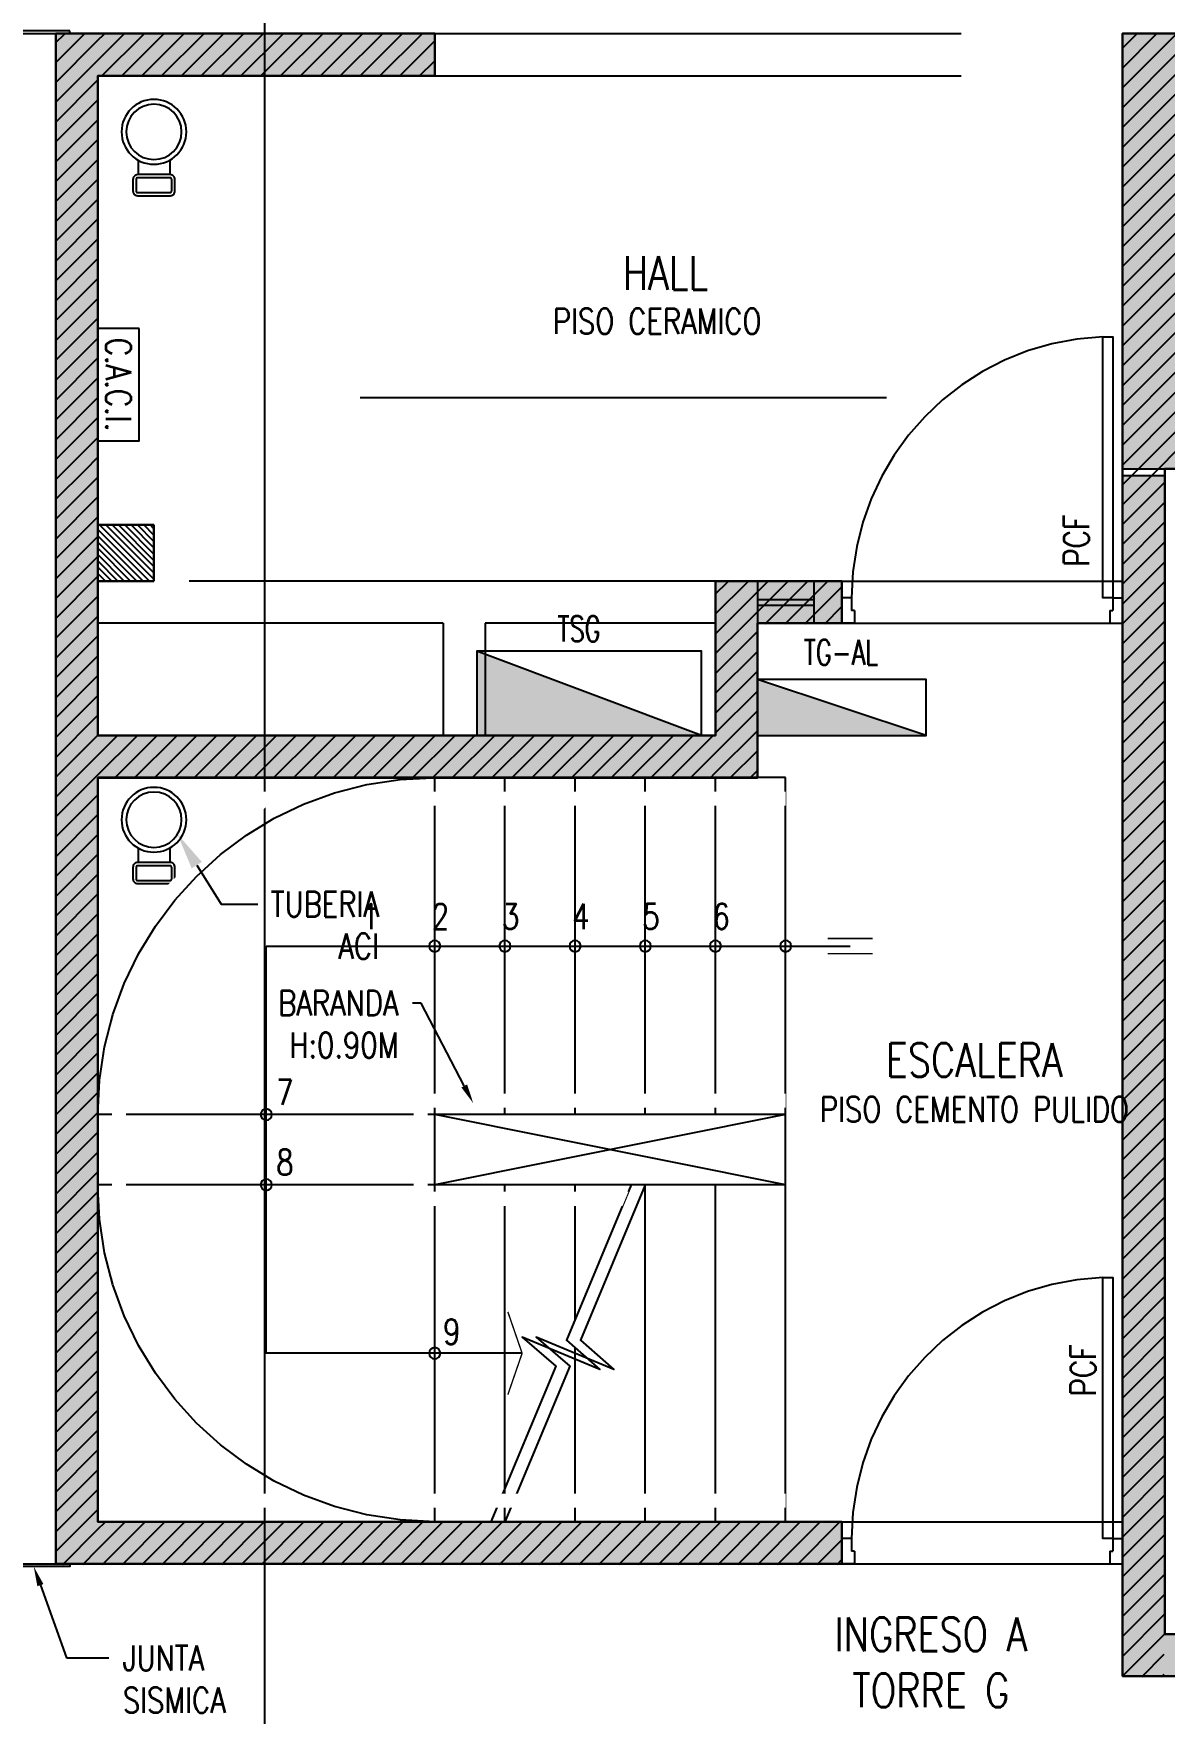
# Model space of a CAD drawing. Header units: millimetres. Extents: x -3 to 53, y -269 to 39.
# Drawn here: x 23.12 to 27.15, y 22.54 to 28.52 of the extents above; entities that cross this region are included whole.
import ezdxf
from ezdxf import colors
from ezdxf.entities.mleader import LeaderData, LeaderLine
from ezdxf.enums import TextEntityAlignment as Align
from ezdxf.math import Vec2, Vec3

# ---------------------------------------------------------------- set-up
doc = ezdxf.new("R2010")
doc.units = ezdxf.units.MM
doc.header["$LTSCALE"] = 15
doc.set_wipeout_variables(frame=1)
doc.linetypes.add('CENTER', pattern=[2, 1.25, -0.25, 0.25, -0.25])
doc.linetypes.add('HIDDEN2', pattern=[0.1875, 0.125, -0.0625])
doc.layers.get('0').update_dxf_attribs({"color": 250})
for name, color, linetype in [('A-BARANDAS', 250, 'Continuous'), ('A-CORTE', 250, 'CENTER'), ('A-EST HATCH', 250, 'Continuous'), ('A-EST PLACAS', 250, 'Continuous'), ('A-EST VIGAS', 250, 'HIDDEN2'), ('A-HATCH', 250, 'Continuous'), ('A-LINEAS', 250, 'Continuous'), ('A-MOBILIARIO', 250, 'Continuous'), ('A-MURO BAJO', 251, 'Continuous'), ('A-PROYECCIONES', 250, 'HIDDEN2'), ('A-TEXTO-ACABADO PISO', 250, 'Continuous'), ('A-TEXTO-AMBIENTE', 252, 'Continuous'), ('A-TEXTO-INDICACIONES', 250, 'Continuous'), ('MURO CF 120', 250, 'Continuous')]:
    doc.layers.add(name, color=color, linetype=linetype)
doc.layers.add('A-MUROS', color=252, linetype='Continuous', lineweight=30)
doc.styles.add('ROMANS', font='romans.shx', dxfattribs={"width": 0.8})
doc.styles.add('TXT_COTAS', font='romans.shx', dxfattribs={"width": 0.8})
doc.styles.add('XREF_TORREC$0$MQTEXTO', font='romans.shx')
pattern_1 = [(45, (179.999405, -25.002057), (-0.035355339, 0.035355339), [])]

# ---------------------------------------------------------------- blocks, each defined once
blk = doc.blocks.new('est_P1')
at = {"layer": 'A-EST HATCH'}
h = blk.add_hatch(color=256, dxfattribs=at)
h.dxf.hatch_style = 1
h.paths.add_polyline_path([(-9.144, -13.7899), (-9.144, -7.725), (-10.644, -7.725), (-10.644, -8.475), (-10.794, -8.475), (-10.794, -7.525), (-8.994, -7.525), (-8.994, -8.4), (-7.494, -8.4), (-7.494, -7.9), (-7.344, -7.9), (-7.344, -8.6), (-8.994, -8.6), (-8.994, -13.7899)])
h.paths.add_polyline_path([(-30.244, -3.725), (-28.644, -3.725), (-28.644, -0.625), (-29.844, -0.625), (-29.844, -0.475), (-28.494, -0.475), (-28.494, -3.875), (-30.244, -3.875)])
h.paths.add_polyline_path([(-31.044, -0.475), (-31.194, -0.475), (-31.194, -3.875), (-31.044, -3.875)])
h.paths.add_polyline_path([(-36.544, 0), (-36.844, 0), (-36.844, -0.15), (-36.694, -0.15), (-36.694, -3.225), (-36.544, -3.225)])
h.paths.add_polyline_path([(-33.594, -0.625), (-33.594, -3.725), (-31.994, -3.725), (-31.994, -3.875), (-33.744, -3.875), (-33.744, -0.475), (-32.394, -0.475), (-32.394, -0.625)])
h.paths.add_polyline_path([(-42.844, -0.15), (-43.444, -0.15), (-43.444, 0), (-42.694, 0), (-42.694, -3.4), (-43.844, -3.4), (-43.844, -3.25), (-42.844, -3.25)])
h.paths.add_polyline_path([(-44.644, 0), (-44.644, -3.4), (-44.794, -3.4), (-44.794, 0)])
h.paths.add_polyline_path([(-45.594, -3.25), (-47.194, -3.25), (-47.194, -0.15), (-45.994, -0.15), (-45.994, 0), (-47.344, 0), (-47.344, -3.4), (-45.594, -3.4)])
h.paths.add_polyline_path([(-42.844, -13.7), (-43.444, -13.7), (-43.444, -13.85), (-42.694, -13.85), (-42.694, -10.45), (-43.844, -10.45), (-43.844, -10.6), (-42.844, -10.6)])
h.paths.add_polyline_path([(-44.644, -13.85), (-44.644, -10.45), (-44.794, -10.45), (-44.794, -13.85)])
h.paths.add_polyline_path([(-45.594, -10.6), (-47.194, -10.6), (-47.194, -13.7), (-45.994, -13.7), (-45.994, -13.85), (-47.344, -13.85), (-47.344, -10.45), (-45.594, -10.45)])
h.paths.add_polyline_path([(-39.994, -10.35), (-39.844, -10.35), (-39.844, -13.6999), (-39.694, -13.6999), (-39.694, -13.8499), (-39.994, -13.8499)])
h.paths.add_polyline_path([(-30.244, -10.125), (-28.644, -10.125), (-28.644, -13.225), (-29.844, -13.225), (-29.844, -13.375), (-28.494, -13.375), (-28.494, -9.975), (-30.244, -9.975)])
h.paths.add_polyline_path([(-31.044, -13.375), (-31.194, -13.375), (-31.194, -9.975), (-31.044, -9.975)])
h.paths.add_polyline_path([(-36.544, -13.85), (-36.844, -13.8499), (-36.844, -13.7), (-36.694, -13.7), (-36.694, -10.625), (-36.544, -10.625)])
h.paths.add_polyline_path([(-33.594, -13.225), (-33.594, -10.125), (-31.994, -10.125), (-31.994, -9.975), (-33.744, -9.975), (-33.744, -13.375), (-32.394, -13.375), (-32.394, -13.225)])
h.paths.add_polyline_path([(-17.094, -3.725), (-18.694, -3.725), (-18.694, -0.625), (-17.494, -0.625), (-17.494, -0.475), (-18.844, -0.475), (-18.844, -3.875), (-17.094, -3.875)])
h.paths.add_polyline_path([(-16.294, -0.475), (-16.144, -0.475), (-16.144, -3.875), (-16.294, -3.875)])
h.paths.add_polyline_path([(-10.494, 0), (-10.494, -0.15), (-10.644, -0.15), (-10.644, -3.225), (-10.794, -3.225), (-10.794, 0)])
h.paths.add_polyline_path([(-13.744, -0.625), (-13.744, -3.725), (-15.344, -3.725), (-15.344, -3.875), (-13.594, -3.875), (-13.594, -0.475), (-14.944, -0.475), (-14.944, -0.625)])
h.paths.add_polyline_path([(-8.994, -5.25), (-7.344, -5.25), (-7.344, -5.95), (-7.494, -5.95), (-7.494, -5.45), (-8.994, -5.45), (-8.994, -6.325), (-10.794, -6.325), (-10.794, -5.375), (-10.644, -5.375), (-10.644, -6.125), (-9.144, -6.125), (-9.144, -0.06), (-8.994, -0.06)])
h.paths.add_polyline_path([(-4.494, -0.15), (-3.894, -0.15), (-3.894, 0), (-4.644, 0), (-4.644, -3.4), (-3.494, -3.4), (-3.494, -3.25), (-4.494, -3.25)])
h.paths.add_polyline_path([(-2.694, 0), (-2.694, -3.4), (-2.544, -3.4), (-2.544, 0)])
h.paths.add_polyline_path([(-1.744, -3.25), (-0.144, -3.25), (-0.144, -0.15), (-1.344, -0.15), (-1.344, 0), (0.006, 0), (0.006, -3.4), (-1.744, -3.4)])
h.paths.add_polyline_path([(-2.694, -13.85), (-2.694, -10.4499), (-2.544, -10.4499), (-2.544, -13.85)])
h.paths.add_polyline_path([(-1.744, -10.5999), (-0.144, -10.5999), (-0.144, -13.7), (-1.344, -13.7), (-1.344, -13.85), (0.006, -13.85), (0.006, -10.4499), (-1.744, -10.4499)])
h.paths.add_polyline_path([(-7.344, -10.35), (-7.494, -10.35), (-7.494, -13.6999), (-7.644, -13.6999), (-7.644, -13.8499), (-7.344, -13.85)])
h.paths.add_polyline_path([(-17.094, -10.125), (-18.694, -10.125), (-18.694, -13.225), (-17.494, -13.225), (-17.494, -13.375), (-18.844, -13.375), (-18.844, -9.975), (-17.094, -9.975)])
h.paths.add_polyline_path([(-16.294, -13.375), (-16.144, -13.375), (-16.144, -9.975), (-16.294, -9.975)])
h.paths.add_polyline_path([(-10.794, -13.85), (-10.494, -13.8499), (-10.494, -13.6999), (-10.644, -13.7), (-10.644, -10.625), (-10.794, -10.625)])
h.paths.add_polyline_path([(-13.744, -13.225), (-13.744, -10.125), (-15.344, -10.125), (-15.344, -9.975), (-13.594, -9.975), (-13.594, -13.375), (-14.944, -13.375), (-14.944, -13.225)])
h.paths.add_polyline_path([(-38.344, -7.525), (-36.544, -7.525), (-36.544, -8.475), (-36.694, -8.475), (-36.694, -7.725), (-38.194, -7.725), (-38.194, -13.7899), (-38.344, -13.7899), (-38.344, -8.6), (-39.994, -8.6), (-39.994, -7.9), (-39.844, -7.9), (-39.844, -8.4), (-38.344, -8.4)])
h.paths.add_polyline_path([(-4.644, -13.85), (-4.644, -10.4499), (-3.494, -10.4499), (-3.494, -10.5999), (-4.494, -10.5999), (-4.494, -13.7), (-3.894, -13.7), (-3.894, -13.85)])
h.paths.add_polyline_path([(-1.7407, -5.5), (-1.594, -5.5), (-1.594, -4.3), (-3.744, -4.3), (-3.744, -4.45), (-3.294, -4.45), (-3.294, -6.05), (-3.094, -6.05), (-3.094, -4.45), (-1.744, -4.45), (-1.744, -5.5)], flags=17)
h.paths.add_polyline_path([(-1.7407, -8.3499), (-1.594, -8.3499), (-1.594, -9.5499), (-3.744, -9.5499), (-3.744, -9.3999), (-3.294, -9.4), (-3.294, -7.8), (-3.094, -7.8), (-3.094, -9.4), (-1.744, -9.3999), (-1.744, -8.3499)], flags=17)
h.paths.add_polyline_path([(-7.494, -6.85), (-4.644, -6.85), (-4.644, -4.3), (-4.494, -4.3), (-4.494, -6.85), (-1.744, -6.85), (-1.744, -6.25), (-1.594, -6.25), (-1.594, -6.85), (1.156, -6.85), (1.156, -2.8), (1.356, -2.8), (1.356, -11.05), (1.156, -11.05), (1.156, -7), (-1.594, -7), (-1.594, -7.5999), (-1.744, -7.5999), (-1.744, -7), (-4.494, -7), (-4.494, -9.5499), (-4.644, -9.5499), (-4.644, -7), (-7.494, -7)])
h.paths.add_polyline_path([(-7.344, 0), (-7.344, -3.5), (-7.494, -3.5), (-7.494, -0.15), (-7.644, -0.15), (-7.644, 0)])
h.paths.add_polyline_path([(-38.344, -0.06), (-38.344, -5.25), (-39.994, -5.25), (-39.994, -5.95), (-39.844, -5.95), (-39.844, -5.45), (-38.344, -5.45), (-38.344, -6.325), (-36.544, -6.325), (-36.544, -5.375), (-36.694, -5.375), (-36.694, -6.125), (-38.194, -6.125), (-38.194, -0.06)])
h.paths.add_polyline_path([(-45.744, -6.85), (-48.494, -6.85), (-48.494, -2.8), (-48.694, -2.8), (-48.694, -11.0499), (-48.494, -11.0499), (-48.494, -6.9999), (-45.744, -7), (-45.744, -7.6), (-45.594, -7.6), (-45.594, -7), (-42.844, -7), (-42.844, -9.55), (-42.694, -9.55), (-42.694, -6.9999), (-39.8439, -6.9999), (-39.8439, -6.85), (-42.694, -6.85), (-42.694, -4.3), (-42.844, -4.3), (-42.844, -6.85), (-45.594, -6.85), (-45.594, -6.25), (-45.744, -6.25)])
h.paths.add_polyline_path([(-39.994, 0), (-39.694, 0), (-39.694, -0.15), (-39.844, -0.15), (-39.8439, -3.5), (-39.994, -3.5)])
h.paths.add_polyline_path([(-45.5972, -5.5), (-45.744, -5.5), (-45.744, -4.3), (-43.594, -4.3), (-43.594, -4.45), (-44.044, -4.45), (-44.044, -6.05), (-44.244, -6.05), (-44.244, -4.45), (-45.594, -4.45), (-45.594, -5.5)], flags=17)
h.paths.add_polyline_path([(-45.5972, -8.35), (-45.744, -8.35), (-45.744, -9.55), (-43.594, -9.55), (-43.594, -9.4), (-44.044, -9.4), (-44.044, -7.8), (-44.244, -7.8), (-44.244, -9.4), (-45.594, -9.4), (-45.594, -8.35)], flags=17)
h.paths.add_polyline_path([(-25.344, -6.325), (-25.494, -6.325), (-25.494, -2.625), (-25.344, -2.625)])
h.paths.add_polyline_path([(-21.094, -6.325), (-11.694, -6.325), (-11.694, -6.175), (-15.244, -6.175), (-15.244, -4.775), (-15.444, -4.775), (-15.444, -6.175), (-18.344, -6.175), (-18.344, -4.775), (-18.494, -4.775), (-18.494, -6.175), (-20.894, -6.175), (-20.894, -4.925), (-19.244, -4.925), (-19.244, -4.775), (-21.519, -4.775), (-21.519, -4.925), (-21.094, -4.925)])
h.paths.add_polyline_path([(-21.544, -6.325), (-23.544, -6.325), (-23.544, -6.175), (-21.694, -6.175), (-21.694, -2.775), (-23.544, -2.775), (-23.544, -2.625), (-21.694, -2.625), (-21.694, -0.475), (-20.844, -0.475), (-20.844, -0.625), (-21.544, -0.625)])
h.paths.add_polyline_path([(-26.244, -4.925), (-26.244, -6.325), (-35.644, -6.325), (-35.644, -6.175), (-32.094, -6.175), (-32.094, -4.775), (-31.894, -4.775), (-31.894, -6.175), (-28.994, -6.175), (-28.994, -4.775), (-28.844, -4.775), (-28.844, -6.175), (-26.444, -6.175), (-26.444, -4.925), (-28.094, -4.925), (-28.094, -4.775), (-25.899, -4.7733), (-25.899, -4.9233)])
h.paths.add_polyline_path([(-25.874, -0.6233), (-26.494, -0.625), (-26.494, -0.475), (-25.674, -0.4733), (-25.674, -6.3233), (-25.874, -6.3233)])
h.paths.add_polyline_path([(-25.674, -9.0983), (-25.674, -13.3733), (-26.494, -13.375), (-26.494, -13.225), (-25.874, -13.2233), (-25.874, -9.0983)])
h.paths.add_polyline_path([(-27.644, -9.075), (-27.644, -8.925), (-25.874, -8.9234), (-25.874, -7.6733), (-28.394, -7.675), (-28.394, -9.075), (-28.544, -9.075), (-28.544, -7.675), (-31.894, -7.675), (-31.894, -9.075), (-32.094, -9.075), (-32.094, -7.675), (-35.644, -7.675), (-35.644, -7.525), (-25.674, -7.5234), (-25.674, -9.0733)])
h.paths.add_polyline_path([(-19.694, -9.075), (-19.694, -8.925), (-21.494, -8.925), (-21.494, -7.675), (-18.944, -7.675), (-18.944, -9.075), (-18.794, -9.075), (-18.794, -7.675), (-15.444, -7.675), (-15.444, -9.075), (-15.244, -9.075), (-15.244, -7.675), (-11.694, -7.675), (-11.694, -7.525), (-21.694, -7.525), (-21.694, -9.075)])
h.paths.add_polyline_path([(-22.694, -12.8249), (-25.344, -12.825), (-25.344, -10.175), (-22.994, -10.175), (-22.994, -9.625), (-22.694, -9.625), (-22.694, -9.475), (-23.144, -9.475), (-23.144, -10.025), (-25.344, -10.025), (-25.344, -7.675), (-24.144, -7.675), (-24.144, -7.525), (-25.494, -7.525), (-25.494, -12.975), (-22.694, -12.975)])
h.paths.add_polyline_path([(-21.694, -13.375), (-20.844, -13.375), (-20.844, -13.225), (-21.544, -13.225), (-21.544, -9.1), (-21.694, -9.1)])
at = {"layer": 'A-EST PLACAS', "elevation": 0}
for points in [[(-22.694, -12.8249), (-25.344, -12.825), (-25.344, -10.175), (-22.994, -10.175), (-22.994, -9.625), (-22.694, -9.625), (-22.694, -9.475), (-23.144, -9.475), (-23.144, -10.025), (-25.344, -10.025), (-25.344, -7.675), (-24.144, -7.675), (-24.144, -7.525), (-25.494, -7.525), (-25.494, -12.975), (-22.694, -12.975)], [(-19.694, -9.075), (-19.694, -8.925), (-21.494, -8.925), (-21.494, -7.675), (-18.944, -7.675), (-18.944, -9.075), (-18.794, -9.075), (-18.794, -7.675), (-15.444, -7.675), (-15.444, -9.075), (-15.244, -9.075), (-15.244, -7.675), (-11.694, -7.675), (-11.694, -7.525), (-21.694, -7.525), (-21.694, -9.075)], [(-21.694, -13.375), (-20.844, -13.375), (-20.844, -13.225), (-21.544, -13.225), (-21.544, -9.1), (-21.694, -9.1)]]:
    blk.add_lwpolyline(points, close=True, dxfattribs=at)
at = {"layer": 'A-EST VIGAS'}
for p, q in [((-24.144, -7.525, 0), (-21.694, -7.525, 0)), ((-24.144, -7.675, 0), (-21.694, -7.675, 0)), ((-23.144, -9.475, 0), (-25.344, -9.475, 0)), ((-22.694, -9.475, 0), (-21.694, -9.475, 0)), ((-24.114, -9.625, 0), (-25.344, -9.625, 0)), ((-24.114, -9.625, 0), (-24.114, -10.025, 0)), ((-23.144, -9.625, 0), (-23.964, -9.625, 0)), ((-23.964, -9.625, 0), (-23.964, -10.025, 0)), ((-22.694, -9.625, 0), (-21.694, -9.625, 0)), ((-22.6939, -12.8249, 0), (-21.6939, -12.8249, 0)), ((-22.6939, -12.975, 0), (-21.6939, -12.975, 0))]:
    blk.add_line(p, q, dxfattribs=at)
at = {"layer": 'A-PROYECCIONES', "ltscale": 0.5}
for p, q in [((-22.994, -9.475, 0), (-22.994, -9.625, 0)), ((-22.794, -9.475, 0), (-22.794, -9.625, 0)), ((-22.994, -9.54, 0), (-22.794, -9.54, 0)), ((-22.994, -9.56, 0), (-22.794, -9.56, 0))]:
    blk.add_line(p, q, dxfattribs=at)
blk = doc.blocks.new('XREF_TORREC$0$tablero SSGG')
h = blk.add_hatch(color=256)
h.dxf.hatch_style = 1
h.paths.add_polyline_path([(0.4, -0.3), (0.4, 0), (-0.4, 0)])
blk.add_line((-0.4, 0), (0.4, -0.3))
blk.add_lwpolyline([(-0.4, 0), (-0.4, -0.3), (0.4, -0.3), (0.4, 0), (-0.4, 0)])
blk = doc.blocks.new('XREF_TORREC$0$TG-AL')
h = blk.add_hatch(color=256)
h.dxf.hatch_style = 1
h.paths.add_polyline_path([(-0.3, 0), (0.3, -0.2), (0.3, 0)])
blk.add_lwpolyline([(-0.3, 0), (-0.3, -0.2), (0.3, -0.2), (0.3, 0), (-0.3, 0), (0.3, -0.2)])
blk = doc.blocks.new('Cortes-Elev.')
at = {"layer": 'A-CORTE', "linetype": 'CENTER', "ltscale": 0.5}
for points in [[(23.945, 20.8306), (23.945, 37.8534)], [(-1.966, 27.2284), (51.8601, 27.2284)]]:
    blk.add_lwpolyline(points, dxfattribs=at)
blk = doc.blocks.new('*U143')
for p, q in [((0.01, 0.955), (0.01, 1)), ((0.1, 0.965), (0.055, 0.965)), ((0.055, 0.955), (0.055, 0.965)), ((0.1, 0.965), (0.1, 1)), ((0.055, 0.955), (0.01, 0.955)), ((0.055, 0.045), (0.01, 0.045)), ((0.01, 0.045), (0.01, 0)), ((0.055, 0.045), (0.055, 0.035)), ((0.1, 0.035), (0.055, 0.035)), ((0.1, 0.035), (0.1, 0))]:
    blk.add_line(p, q)
blk.add_lwpolyline([(1.03, 0.07), (1.03, 0.035), (0.1, 0.035), (0.1, 0.07)], close=True)
at = {"linetype": 'HIDDEN2'}
blk.add_arc((0.0995, 0.0338), 0.9312, 2.23015, 89.96723, dxfattribs=at)
blk = doc.blocks.new('*U144')
for p, q in [((587.0593, -119.1569), (587.0593, -119.2302)), ((587.2193, -119.1569), (587.2193, -119.2302))]:
    blk.add_line(p, q)
for points in [[(587.2455, -119.2542), (587.2455, -119.313, -0.414214), (587.2215, -119.337), (587.057, -119.337, -0.414214), (587.033, -119.313), (587.033, -119.2542, -0.414214), (587.057, -119.2302), (587.2215, -119.2302, -0.414214)], [(587.2295, -119.2542), (587.2295, -119.313, -0.414214), (587.2215, -119.321), (587.057, -119.321, -0.414214), (587.049, -119.313), (587.049, -119.2542, -0.414214), (587.057, -119.2462), (587.2215, -119.2462, -0.414214)]]:
    blk.add_lwpolyline(points, format="xyb", close=True)
for radius in [0.1641, 0.1401]:
    blk.add_circle((587.1393, -119.0136), radius)
blk = doc.blocks.new('N.03')
at = {"layer": 'A-HATCH'}
h = blk.add_hatch(dxfattribs=at)
h.set_pattern_fill('ANSI31', color=256, scale=0.005)
h.set_pattern_definition([(45, (112.88291, -109.536274), (-0.0112253202, 0.0112253202), [])])
h.paths.add_polyline_path([(-0.15, 3.5), (-0.35, 3.5), (-0.35, 3.7), (-0.15, 3.7)])
blk.add_lwpolyline([(-0.05, 5.46), (0.2, 5.46), (0.2, 5.45), (-0.05, 5.45)], close=True)
at = {"layer": 'A-LINEAS'}
blk.add_line((-0.75, 2.2, 0), (-2.8296, 2.2, 0), dxfattribs=at)
at = {"layer": 'A-LINEAS', "linetype": 'Continuous'}
for p, q in [((-2.6, 1.6, 0), (-1.35, 1.35, 0)), ((-2.6, 1.35, 0), (-1.35, 1.6, 0))]:
    blk.add_line(p, q, dxfattribs=at)
at = {"layer": 'A-LINEAS', "const_width": 0.005, "elevation": 0}
for points in [[(-2.7492, 2.2272), (-2.9099, 2.2272)], [(-2.7492, 2.1729), (-2.9099, 2.1729)], [(-1.6105, 0.8974), (-1.6613, 0.75), (-1.6105, 0.6026)]]:
    blk.add_lwpolyline(points, dxfattribs=at)
at = {"layer": 'A-LINEAS', "elevation": 0}
blk.add_lwpolyline([(-1.6613, 0.75), (-0.75, 0.75), (-0.75, 2.2)], dxfattribs=at)
at = {"layer": 'A-LINEAS', "linetype": 'Continuous', "elevation": 0}
for points in [[(-2.1, 1.35), (-1.8692, 0.7962), (-1.9885, 0.6923), (-1.7115, 0.8077), (-1.8308, 0.7039), (-1.6, 0.15)], [(-2.05, 1.35), (-1.8192, 0.7962), (-1.9385, 0.6923), (-1.6615, 0.8077), (-1.7808, 0.7039), (-1.55, 0.15)]]:
    blk.add_lwpolyline(points, dxfattribs=at)
at = {"layer": 'A-LINEAS', "linetype": 'Continuous'}
for centre in [(-2.6, 2.2, 0), (-2.35, 2.2, 0), (-2.1, 2.2, 0), (-1.85, 2.2, 0), (-1.6, 2.2, 0), (-1.35, 2.2, 0), (-0.75, 1.6, 0), (-0.75, 1.35, 0), (-1.35, 0.75, 0)]:
    blk.add_circle(centre, 0.02, dxfattribs=at)
at = {"layer": 'A-MURO BAJO'}
for p, q in [((-2.6, 1.6, 0), (-2.6, 2.8, 0)), ((-2.6, 2.8, 0), (-2.5, 2.8, 0)), ((-2.35, 1.6, 0), (-2.35, 2.8, 0)), ((-2.1, 1.6, 0), (-2.1, 2.8, 0)), ((-1.85, 1.6, 0), (-1.85, 2.8, 0)), ((-1.6, 1.6, 0), (-1.6, 2.8, 0)), ((-1.35, 1.6, 0), (-1.35, 2.8, 0)), ((-2.6, 1.6, 0), (-1.35, 1.6, 0)), ((-2.6, 1.35, 0), (-2.6, 1.6, 0)), ((-1.6, 1.6, 0), (-0.15, 1.6, 0)), ((-1.35, 1.35, 0), (-1.35, 1.6, 0)), ((-2.6, 1.35, 0), (-1.35, 1.35, 0)), ((-1.85, 0.87, 0), (-1.85, 1.35, 0)), ((-1.6, 0.15, 0), (-1.6, 1.35, 0)), ((-1.35, 1.35, 0), (-0.15, 1.35, 0)), ((-1.35, 0.15, 0), (-1.35, 1.35, 0))]:
    blk.add_line(p, q, dxfattribs=at)
at = {"layer": 'A-MUROS'}
for p, q in [((-3.8, -0.4), (-3.8, 5.45)), ((0, 5.45), (-1.35, 5.45)), ((-1.35, 5.45), (-1.35, 5.3)), ((0, 0), (0, 5.45)), ((-1.35, 5.3), (-0.15, 5.3)), ((-0.15, 5.3), (-0.15, 2.95)), ((-0.35, 3.7), (-0.35, 3.5)), ((-0.35, 3.7), (-0.15, 3.7)), ((-2.8, 3.35), (-2.8, 3.5)), ((-2.8, 3.5), (-2.35, 3.5)), ((-2.35, 3.5), (-2.35, 2.95)), ((-0.35, 3.5), (-0.15, 3.5)), ((-2.5, 3.35), (-2.8, 3.35)), ((-2.5, 2.8), (-2.5, 3.35)), ((-2.35, 2.95), (-0.15, 2.95)), ((-0.15, 2.8), (-2.5, 2.8)), ((-0.15, 0.15), (-0.15, 2.8)), ((-2.8, 0.15), (-0.15, 0.15)), ((-2.8, 0.15), (-2.8, 0)), ((0, 0), (-2.8, 0))]:
    blk.add_line(p, q, dxfattribs=at)
at = {"layer": 'A-PROYECCIONES'}
for p, q in [((-2.6, 0.15, 0), (-2.6, 1.35, 0)), ((-2.35, 0.15, 0), (-2.35, 1.35, 0)), ((-2.1, 0.15, 0), (-2.1, 1.35, 0)), ((-1.85, 0.15, 0), (-1.85, 0.7694, 0))]:
    blk.add_line(p, q, dxfattribs=at)
at = {"xscale": 0.7035271998764521, "yscale": 0.7035271998764521, "zscale": 0.7035271998764521}
for p in [(-413.4184, 88.8293), (-413.4184, 86.3794)]:
    blk.add_blockref('*U144', p, dxfattribs=at)
at = {"layer": 'A-MOBILIARIO', "xscale": -1, "rotation": 270}
for p in [(-3.8, 3.34, 0), (-3.8, -0.01, 0)]:
    blk.add_blockref('*U143', p, dxfattribs=at)
blk.add_wipeout([(-2.0396, 1.325), (-2.0188, 1.275), (-1.275, 1.275), (-1.275, 1.675), (-2.6, 1.675), (-2.6, 1.625), (-1.325, 1.625), (-1.325, 1.325)]).translate(0, 0, 0).dxf.layer = 'A-BARANDAS'
blk.add_wipeout([(-2.6, 0.2), (-2.6, 0.25), (-2.6, 0.25), (-0.25, 0.25), (-0.25, 2.1971), (-0.7529, 2.7), (-2.6, 2.7), (-2.6, 2.75), (-0.7322, 2.75), (-0.2, 2.2178), (-0.2, 0.2)]).translate(0, 0, 0).dxf.layer = 'A-BARANDAS'
at = {"layer": 'A-PROYECCIONES'}
for centre, start, end in [((-1.35, 1.6, 0), 0, 90), ((-1.35, 1.35, 0), 270, 0)]:
    blk.add_arc(centre, 1.2, start, end, dxfattribs=at)

msp = doc.modelspace()

# ---------------------------------------------------------------- block references
msp.add_blockref('est_P1', (48.694, 36.0499, 0))
at = {"rotation": 180}
for name, p in [('XREF_TORREC$0$tablero SSGG', (25.1, 26.025, 0)), ('XREF_TORREC$0$TG-AL', (26, 26.025, 0))]:
    msp.add_blockref(name, p, dxfattribs=at)
at = {"layer": 'A-CORTE'}
msp.add_blockref('Cortes-Elev.', (0, 0), dxfattribs=at)

# ---------------------------------------------------------------- texts
at = {"layer": 'A-TEXTO-ACABADO PISO', "char_height": 0.09, "attachment_point": 2, "rotation": 359.99998, "style": 'ROMANS'}
for s, insert in [('PISO CERAMICO', (25.3424, 27.5455)), ('PISO CEMENTO PULIDO', (26.4723, 24.7388))]:
    msp.add_mtext_dynamic_manual_height_columns(s, width=1.20225, gutter_width=12.5, heights=[0], dxfattribs=dict(at, insert=insert))
at = {"layer": 'A-TEXTO-AMBIENTE', "style": 'ROMANS', "width": 0.8}
for s, p in [('HALL', (25.3719, 27.6127)), ('ESCALERA', (26.4721, 24.8098, 0))]:
    msp.add_text(s, height=0.12, dxfattribs=at).set_placement(p, align=Align.CENTER)
at = {"layer": 'A-TEXTO-AMBIENTE', "insert": (26.3172, 22.7241), "char_height": 0.12, "width": 1.061918, "attachment_point": 5, "style": 'ROMANS'}
msp.add_mtext('\\pxqc;INGRESO A TORRE G', dxfattribs=at)
at = {"layer": 'A-TEXTO-INDICACIONES', "style": 'ROMANS', "width": 0.8}
for s, rotation, p in [('PCF', 90, (26.8806, 26.627)), ('1', 360, (24.2896, 25.3359)), ('2', 360, (24.5396, 25.3359)), ('3', 360, (24.7896, 25.3359)), ('4', 360, (25.0396, 25.3359)), ('5', 360, (25.2896, 25.3359)), ('6', 360, (25.5396, 25.3359)), ('7', 360, (23.9854, 24.7103, 0)), ('8', 360, (23.9854, 24.4603, 0)), ('9', 360, (24.5798, 23.8566)), ('PCF', 90, (26.9048, 23.6721))]:
    msp.add_text(s, height=0.09, rotation=rotation, dxfattribs=at).set_placement(p)
at = {"layer": 'A-TEXTO-INDICACIONES', "style": 'XREF_TORREC$0$MQTEXTO', "width": 0.7}
for s, p in [('TSG', (25.0639, 26.4053)), ('TG-AL', (25.997, 26.3213))]:
    msp.add_text(s, height=0.09, dxfattribs=at).set_placement(p, align=Align.MIDDLE_CENTER)

# ---------------------------------------------------------------- next in the draw order: block references
at = {"xscale": -1}
msp.add_blockref('N.03', (23.2, 23.075), dxfattribs=at)

# ---------------------------------------------------------------- next in the draw order: hatches: boundary and pattern name
at = {"layer": 'MURO CF 120'}
h = msp.add_hatch(dxfattribs=at)
h.set_pattern_fill('_USER', color=256, scale=0.05, angle=45, style=0, pattern_type=0)
h.set_pattern_definition(pattern_1)
h.paths.add_polyline_path([(23.1994, 26.9729), (23.3494, 26.9729), (23.3494, 28.523), (23.1994, 28.523)])
h = msp.add_hatch(dxfattribs=at)
h.set_pattern_fill('_USER', color=256, scale=0.05, angle=45, style=0, pattern_type=0)
h.set_pattern_definition(pattern_1)
h.paths.add_polyline_path([(23.3494, 28.3729), (24.5494, 28.3729), (24.5494, 28.523), (23.3494, 28.523)])
h = msp.add_hatch(dxfattribs=at)
h.set_pattern_fill('_USER', color=256, scale=0.05, angle=45, style=0, pattern_type=0)
h.set_pattern_definition(pattern_1)
h.paths.add_polyline_path([(26.9994, 28.523), (27.1994, 28.523), (27.1994, 26.9729), (26.9994, 26.9729)])
h = msp.add_hatch(dxfattribs=at)
h.set_pattern_fill('_USER', color=256, scale=0.05, angle=45, style=0, pattern_type=0)
h.set_pattern_definition(pattern_1)
h.paths.add_polyline_path([(23.1994, 26.9729), (23.3494, 26.9729), (23.3494, 23.073), (23.1994, 23.073)])
h = msp.add_hatch(dxfattribs=at)
h.set_pattern_fill('_USER', color=256, scale=0.05, angle=45, style=0, pattern_type=0)
h.set_pattern_definition(pattern_1)
h.paths.add_polyline_path([(26.9994, 22.6729), (27.148, 22.6729), (27.148, 26.9729), (26.9994, 26.9729)])
h = msp.add_hatch(dxfattribs=at)
h.set_pattern_fill('_USER', color=256, scale=0.05, angle=45, style=0, pattern_type=0)
h.set_pattern_definition(pattern_1)
h.paths.add_polyline_path([(25.5494, 26.573), (25.9994, 26.573), (25.9994, 26.423), (25.5494, 26.423)])
h = msp.add_hatch(dxfattribs=at)
h.set_pattern_fill('_USER', color=256, scale=0.05, angle=45, style=0, pattern_type=0)
h.set_pattern_definition(pattern_1)
h.paths.add_polyline_path([(25.5493, 26.423), (25.6994, 26.423), (25.6994, 25.873), (25.5493, 25.873)])
h = msp.add_hatch(dxfattribs=at)
h.set_pattern_fill('_USER', color=256, scale=0.05, angle=45, style=0, pattern_type=0)
h.set_pattern_definition(pattern_1)
h.paths.add_polyline_path([(23.3494, 26.023), (25.5493, 26.023), (25.5493, 25.873), (23.3494, 25.873)])
h = msp.add_hatch(dxfattribs=at)
h.set_pattern_fill('_USER', color=256, scale=0.05, angle=45, style=0, pattern_type=0)
h.set_pattern_definition(pattern_1)
h.paths.add_polyline_path([(23.3494, 23.223), (25.9994, 23.223), (25.9994, 23.073), (23.3494, 23.073)])

# ---------------------------------------------------------------- next in the draw order: linework, layer by layer
msp.add_lwpolyline([(23.4968, 27.475), (23.35, 27.475), (23.35, 27.075), (23.4968, 27.075)], close=True)
at = {"elevation": 0}
msp.add_lwpolyline([(23.03, 23.065), (23.03, 23.015), (23.02, 23.015), (23.02, 23.075), (23.25, 23.075), (23.25, 23.065)], close=True, dxfattribs=at)
at = {"layer": 'A-MUROS'}
msp.add_line((27, 28.525), (37, 28.525), dxfattribs=at)
msp.add_lwpolyline([(29, 26.975), (27.15, 26.975), (27.15, 22.825), (27.85, 22.825), (27.85, 22.675), (27, 22.675), (27, 28.525), (27.1, 28.525)], dxfattribs=at)

# ---------------------------------------------------------------- next in the draw order: texts
at = {"style": 'ROMANS', "width": 0.8}
msp.add_text('C.A.C.I.', height=0.09, rotation=269.99986, dxfattribs=at).set_placement((23.4234, 27.275), align=Align.MIDDLE_CENTER)

# ---------------------------------------------------------------- next in the draw order: leaders
at = {"layer": 'A-TEXTO-INDICACIONES'}
ml = msp.add_multileader_mtext('Standard', dxfattribs=at)
ml.set_content('TUBERIA ACI', color=256, style='ROMANS')
ml.set_leader_properties(color=7)
ml.build(insert=Vec2(0, 0))
ml.multileader.update_dxf_attribs({"dogleg_length": 1.3073, "arrow_head_size": 0.13, "scale": 0.1})
ctx = ml.context
ctx.base_point, ctx.scale, ctx.char_height, ctx.arrow_head_size, ctx.landing_gap_size, ctx.plane_origin = Vec3(23.9198, 25.4245), 0.1, 0.09, 0.13, 0.01, Vec3(24.5792, 24.5276)
ctx.text_align_type = 2
notes = []
notes.append((ctx, [(1, (1, 1, 0), (23.789, 25.4245), (1, 0), 0.1307, [(0, [(23.6337, 25.6739)], 0, [])])]))
ctx.mtext.insert, ctx.mtext.width, ctx.mtext.defined_height, ctx.mtext.alignment, ctx.mtext.flow_direction = Vec3(24.3515, 25.4695), 0.532149, 0.5349, 3, 5
ml = msp.add_multileader_mtext('Standard', dxfattribs=at)
ml.set_content('\\pxsm1;BARANDA \\P\\pt16;H:0.90M', color=256, style='TXT_COTAS')
ml.set_leader_properties(color=256)
ml.build(insert=Vec2(0, 0))
ml.multileader.update_dxf_attribs({"dogleg_length": 0.05, "arrow_head_size": 0.07})
ctx = ml.context
ctx.base_point, ctx.char_height, ctx.arrow_head_size, ctx.landing_gap_size, ctx.plane_origin = Vec3(23.9116, 25.0724), 0.09, 0.07, 0.05, Vec3(24.6515, 24.6316)
ctx.text_align_type = 2
notes.append((ctx, [(0, (1, 1, 0), (24.5016, 25.0724), (-1, 0), 0.0306, [(0, [(24.6875, 24.715)], 0, [])])]))
ctx.mtext.insert, ctx.mtext.width, ctx.mtext.defined_height, ctx.mtext.alignment, ctx.mtext.flow_direction = Vec3(24.421, 25.1174), 1.149951, 0.8046, 3, 5
ml = msp.add_multileader_mtext('Standard', dxfattribs=at)
ml.set_content('\\pxsm1,t16;JUNTA \\PSISMICA', color=256, style='TXT_COTAS')
ml.set_leader_properties(color=256)
ml.build(insert=Vec2(0, 0))
ml.multileader.update_dxf_attribs({"dogleg_length": 0.05, "arrow_head_size": 0.07})
ctx = ml.context
ctx.base_point, ctx.char_height, ctx.arrow_head_size, ctx.landing_gap_size, ctx.plane_origin = Vec3(23.3888, 22.7397), 0.09, 0.07, 0.05, Vec3(23.3186, 22.8854)
notes.append((ctx, [(0, (1, 1, 0), (23.2388, 22.7397), (1, 0), 0.15, [(0, [(23.1218, 23.065)], 0, [])])]))
ctx.mtext.insert, ctx.mtext.width, ctx.mtext.defined_height, ctx.mtext.flow_direction = Vec3(23.4388, 22.7847), 1.024058, 0.5146, 5
for ctx, leaders in notes:
    for number, flags, end, landing, length, lines in leaders:
        leader = LeaderData()
        leader.index, (leader.has_last_leader_line, leader.has_dogleg_vector, leader.attachment_direction) = number, flags
        leader.last_leader_point, leader.dogleg_vector, leader.dogleg_length = Vec3(end), Vec3(landing), length
        for number, points, colour, breaks in lines:
            line = LeaderLine()
            line.index, line.vertices, line.color, line.breaks = number, Vec3.list(points), colors.encode_raw_color(colour), breaks
            leader.lines.append(line)
        ctx.leaders.append(leader)

doc.saveas('drawing.dxf')
